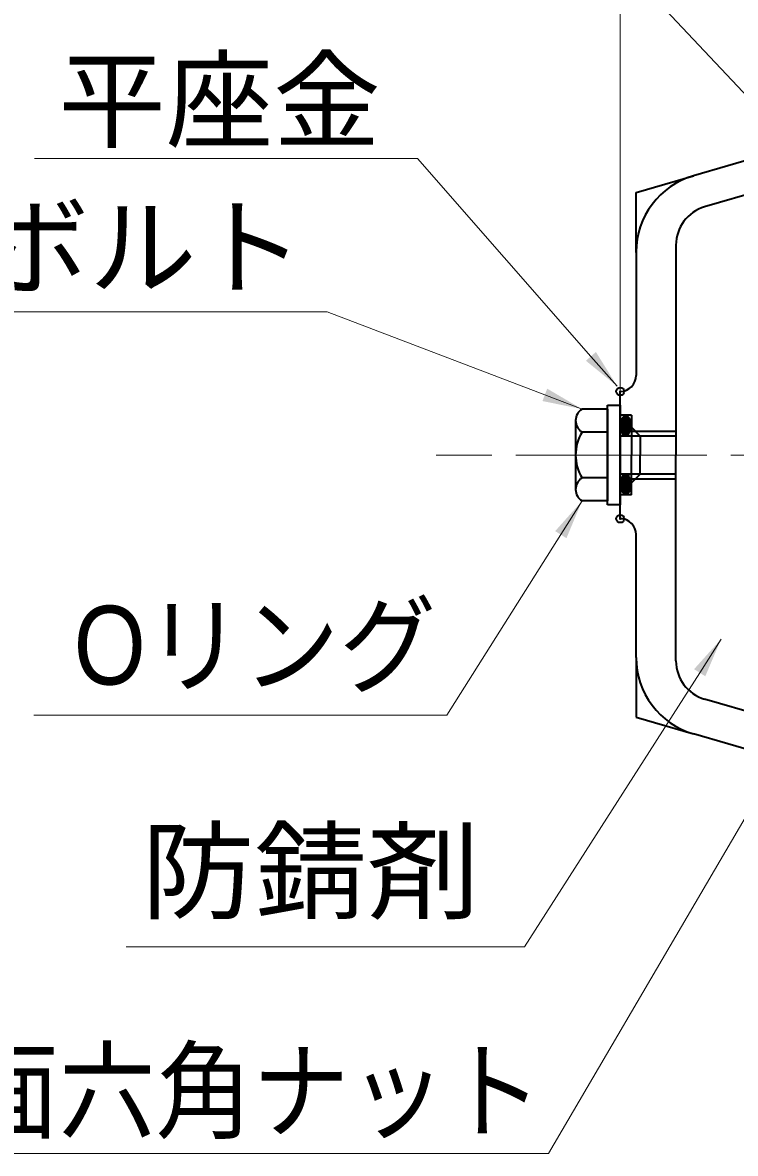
# Model space of a CAD drawing. Units: millimetres at full size, sheet at 1:2; details may follow other scales. Extents: x 2145 to 3827, y 960 to 2148.
# Drawn here: x 2323.2 to 2412.7, y 1690.6 to 1832.7 of the extents above; entities that cross this region are included whole.
import ezdxf
from ezdxf.enums import TextEntityAlignment as Align

# ---------------------------------------------------------------- set-up
doc = ezdxf.new("R2010")
doc.units = ezdxf.units.MM
doc.header["$LTSCALE"] = 2
doc.header["$PDMODE"] = 32
doc.header["$PDSIZE"] = 1
doc.linetypes.add('CHAIN', pattern=[18.5, 12, -1.5, 3.5, -1.5])
for name, color, linetype, lineweight in [('1外形線', 7, 'Continuous', 35), ('4中心線', 1, 'CHAIN', 15), ('6寸法線', 4, 'Continuous', 13)]:
    doc.layers.add(name, color=color, linetype=linetype, lineweight=lineweight)
doc.styles.add('ＭＳ Ｐゴシック', font='')
doc.styles.get('ＭＳ Ｐゴシック').set_extended_font_data('MS PGothic')
pattern_1 = [(135, (2660.717, 1454.654), (-0.08839, -0.08839), [])]

# ---------------------------------------------------------------- blocks, each defined once
blk = doc.blocks.new('filled_arrow')
at = {"color": 0, "linetype": 'Continuous', "lineweight": -2}
blk.add_solid([(7.5, 1.25), (0, 0), (7.5, -1.25)], dxfattribs=at)

msp = doc.modelspace()

# ---------------------------------------------------------------- hatches: boundary and pattern name
at = {"layer": '1外形線'}
h = msp.add_hatch(dxfattribs=at)
h.set_pattern_fill('USER', color=256, style=0, pattern_type=2)
h.set_pattern_definition(pattern_1)
edge = h.paths.add_edge_path()
edge.add_ellipse((2398.966, 1782.06), major_axis=(0.01, 1.319), ratio=0.5255746, start_angle=0, end_angle=-180, ccw=False)
edge.add_ellipse((2398.966, 1782.06), major_axis=(0.01, 1.319), ratio=0.5255746, start_angle=-180, end_angle=0, ccw=False)
h = msp.add_hatch(dxfattribs=at)
h.set_pattern_fill('USER', color=256, style=0, pattern_type=2)
h.set_pattern_definition(pattern_1)
edge = h.paths.add_edge_path()
edge.add_ellipse((2398.966, 1774.72), major_axis=(0.01, -1.319), ratio=0.5255746, start_angle=0, end_angle=180, ccw=False)
edge.add_ellipse((2398.966, 1774.72), major_axis=(0.01, -1.319), ratio=0.5255746, start_angle=180, end_angle=0, ccw=False)

# ---------------------------------------------------------------- linework, layer by layer
for p, q in [((2450.008, 1825.89), (2407.467, 1813.476)), ((2400.273, 1811.373), (2407.467, 1813.476)), ((2421.958, 1813.39), (2408.87, 1809.564)), ((2400.273, 1803.833), (2400.273, 1811.373)), ((2405.273, 1804.765), (2405.273, 1778.39)), ((2400.273, 1803.833), (2400.273, 1788.39)), ((2398.273, 1770.39), (2398.273, 1786.39)), ((2396.673, 1772.14), (2396.673, 1784.64)), ((2396.673, 1784.64), (2398.273, 1784.64)), ((2398.273, 1784.64), (2398.273, 1772.14)), ((2396.673, 1784.163), (2393.473, 1784.163)), ((2396.673, 1784.163), (2396.673, 1772.616)), ((2399.673, 1783.39), (2398.273, 1783.39)), ((2399.673, 1783.39), (2399.673, 1778.39)), ((2392.673, 1782.72), (2392.673, 1774.06)), ((2400.786, 1780.777), (2399.673, 1781.89)), ((2396.673, 1781.277), (2393.473, 1781.277)), ((2398.273, 1781.39), (2405.273, 1781.39)), ((2405.273, 1780.777), (2398.273, 1780.777)), ((2400.786, 1780.777), (2400.786, 1778.39)), ((2399.673, 1773.39), (2399.673, 1778.39)), ((2400.786, 1776.003), (2400.786, 1778.389)), ((2405.273, 1752.518), (2405.273, 1778.39)), ((2396.673, 1775.503), (2393.473, 1775.503)), ((2405.273, 1776.003), (2398.273, 1776.003)), ((2398.273, 1775.389), (2405.273, 1775.389)), ((2400.786, 1776.003), (2399.673, 1774.889)), ((2399.673, 1773.39), (2398.273, 1773.39)), ((2396.673, 1772.616), (2393.473, 1772.616)), ((2398.273, 1772.14), (2396.673, 1772.14)), ((2400.273, 1752.947), (2400.273, 1768.39)), ((2400.273, 1752.947), (2400.273, 1745.452)), ((2421.958, 1743.893), (2408.87, 1747.719)), ((2400.273, 1745.452), (2407.467, 1743.349)), ((2450.085, 1730.867), (2407.467, 1743.349))]:
    msp.add_line(p, q, dxfattribs=at)
for centre, radius, start, end in [((2410.273, 1803.878), 10, 106.29554, 180), ((2410.273, 1804.765), 5, 106.29554, 180), ((2398.273, 1788.39), 2, 270, 0), ((2394.375, 1782.72), 1.702, 122.00461, 237.99539), ((2398.281, 1778.39), 5.608, 149.02089, 210.97911), ((2394.375, 1774.06), 1.702, 122.00461, 237.99539), ((2398.273, 1768.39), 2, 0, 90), ((2410.273, 1752.947), 10, 180, 253.70446), ((2410.273, 1752.518), 5, 180, 253.70446)]:
    msp.add_arc(centre, radius, start, end, dxfattribs=at)
at = {"layer": '1外形線', "lineweight": 20}
for centre, major_axis in [((2398.966, 1782.06), (0.01, 1.319)), ((2398.966, 1774.72), (0.01, -1.319))]:
    msp.add_ellipse(centre, major_axis=major_axis, ratio=0.525575, dxfattribs=at)
at = {"layer": '1外形線'}
for p in [(2398.273, 1786.39), (2398.273, 1770.39)]:
    msp.add_point(p, dxfattribs=at)
at = {"layer": '4中心線'}
msp.add_line((3704.15, 1778.367), (2372.902, 1778.367), dxfattribs=at)
at = {"layer": '6寸法線'}
msp.add_line((2398.273, 1778.452), (2398.273, 1943.926), dxfattribs=at)
for points in [[(2420.572, 1816.713), (2417.144, 1820.353), (2380.447, 1859.304), (2218.038, 1859.304)], [(2397.892, 1787.027), (2394.595, 1790.786), (2372.792, 1815.642), (2324.671, 1815.642)], [(2393.473, 1784.163), (2388.801, 1785.945), (2361.431, 1796.383), (2285.54, 1796.383)], [(2393.473, 1772.616), (2390.806, 1768.387), (2376.488, 1745.681), (2324.579, 1745.681)], [(2430.048, 1760.288), (2427.522, 1755.973), (2389.259, 1690.635), (2240.975, 1690.635)], [(2410.942, 1755.251), (2408.253, 1751.036), (2386.263, 1716.571), (2336.19, 1716.571)]]:
    msp.add_lwpolyline(points, dxfattribs=at)

# ---------------------------------------------------------------- block references
at = {"layer": '6寸法線', "xscale": 0.667, "yscale": 0.667}
for p, rotation in [((2397.892, 1787.027), 131.3), ((2393.473, 1784.163), 159.1), ((2393.473, 1772.616), 237.8), ((2410.942, 1755.251), 237.5)]:
    msp.add_blockref('filled_arrow', p, dxfattribs=dict(at, rotation=rotation))

# ---------------------------------------------------------------- texts
at = {"layer": '6寸法線', "style": 'ＭＳ Ｐゴシック'}
msp.add_text('平座金', height=9.897, dxfattribs=at).set_placement((2368.182, 1822.968), align=Align.MIDDLE_RIGHT)
msp.add_text('六角ボルト', height=9.897, dxfattribs=at).set_placement((2291.043, 1796.603), align=Align.BOTTOM_LEFT)
for s, width, p in [('Oリング', 0.9, (2329.603, 1746.578)), ('防錆剤', 1.05, (2338.126, 1718.174)), ('2.ＳＰ２９球面六角ナット', 0.9, (2245.139, 1690.586))]:
    msp.add_text(s, height=9.897, dxfattribs=dict(at, width=width)).set_placement(p, align=Align.BOTTOM_LEFT)

doc.saveas('drawing.dxf')
